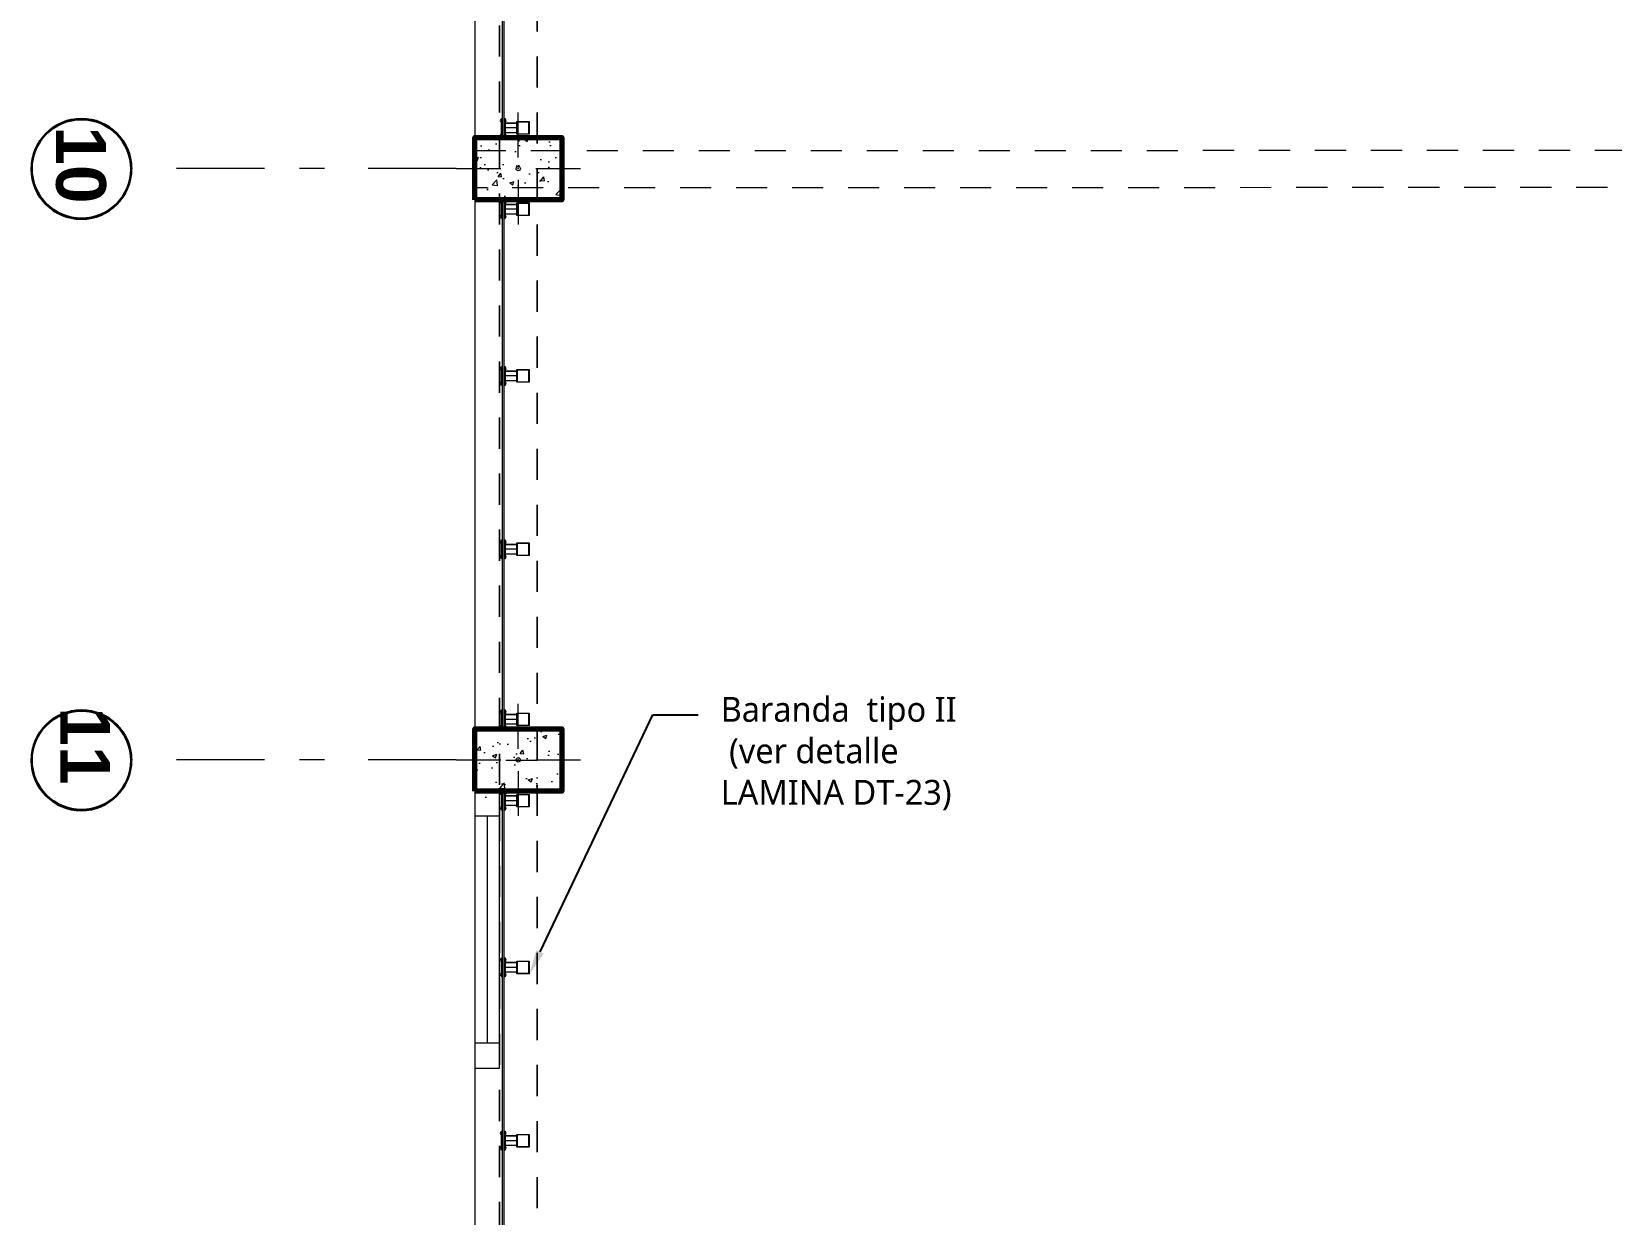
# Model space of a CAD drawing. Header units: metres. Extents: x 27 to 147, y -173 to 8.
# Drawn here: x 115.36 to 121.71, y -30.05 to -25.3 of the extents above; entities that cross this region are included whole.
import ezdxf
from ezdxf import colors
from ezdxf.entities.mleader import LeaderData, LeaderLine
from ezdxf.math import Vec2, Vec3

# ---------------------------------------------------------------- set-up
doc = ezdxf.new("R2010")
doc.units = ezdxf.units.M
for name, pattern in [('DASHED2', [0.375, 0.25, -0.125]), ('Dot & Dashed', [0.670277762413025, 0.352777767181396, -0.176388883590699, 0, -0.14111111164093]), ('HIDDEN2', [0.1875, 0.125, -0.0625]), ('RAYITAS2', [0.1875, 0.125, -0.0625])]:
    doc.linetypes.add(name, pattern=pattern)
for name, color, linetype, lineweight in [('COLUMNAS 50', 32, 'Continuous', 70), ('Cotas varias El', 253, 'Continuous', 13), ('GRAFO 0 BLANCO', 7, 'Continuous', 0), ('GRAFO 3', 22, 'Continuous', 30), ('GRAFO01', 7, 'Continuous', 0), ('Letras El', 9, 'Continuous', 5), ('parasoles', 11, 'Continuous', 20), ('proyecciones', 1, 'DASHED2', 5), ('Vanos', 140, 'Continuous', 5), ('vidrio templado', 150, 'Continuous', 5)]:
    doc.layers.add(name, color=color, linetype=linetype, lineweight=lineweight)
doc.styles.add('Generales', font='trebuc.ttf', dxfattribs={"height": 0.1})
doc.styles.add('GENERATED_STYLE_1', font='arialbd.ttf')

# ---------------------------------------------------------------- blocks, each defined once
blk = doc.blocks.new('columna pasillos')
at = {"layer": 'GRAFO 0 BLANCO'}
h = blk.add_hatch(dxfattribs=at)
h.set_pattern_fill('AR-CONC', color=256, scale=0.02399999999999999, angle=-90.00000079175783)
h.set_pattern_definition([(319.9999992082422, (0, 0), (-0.01506051477462154, -0.1721424436160628), [0.01799999999999999, -0.1979999999999999]), (264.9999992082422, (0, 0), (0.1805261125481726, 0.03330031757246919), [0.01439999999999999, -0.1583999999999999]), (10.45144366824218, (-0.001255042758233223, -0.01434520342265684), (0.1654655959138421, -0.1388421255010397), [0.01529764607999999, -0.1682741068799999]), (316.1841992082421, (0.04799999999999998, -6.63301485462505e-10), (-0.03972463092985215, -0.2561379188122313), [0.02699999999999999, -0.2969999999999999]), (6.635634698242177, (0.0446896060250406, -0.02134481941755587), (0.2337884610860787, -0.2243188701924863), [0.02294648207999999, -0.2524113023999999]), (261.1841631982422, (0.04799999999999998, -6.63301485462505e-10), (0.2337884609649843, -0.224318870043817), [0.02159999999999999, -0.2376000002399999]), (290.9999992082422, (0.03599999966834924, -0.0240000004974761), (-0.09662853573932795, -0.1432576911731422), [0.01799999999999999, -0.1979999999999999]), (235.9999992082422, (0.03599999966834924, -0.0240000004974761), (0.1740360100042875, -0.0583956820661451), [0.0144, -0.1584]), (341.4514439482422, (0.02794762174337869, -0.03593814134620205), (0.07740747388692112, -0.2016533714848699), [0.0152976456, -0.1682741068799999]), (307.4999992082422, (0, 0), (0.07989452487918647, -0.002918366380194698), [0, -0.15648, 0, -0.1608, 0, -0.1589999999999999]), (277.4999992082422, (0, 0), (0.09465880997929434, -0.063136690294185), [0, -0.09167999999999997, 0, -0.15288, 0, -0.06059999999999998]), (237.4999992082422, (7.39581156290693e-10, 0.05351999999999998), (-0.005413170986677214, -0.1281173846065747), [0, -0.05999999999999998, 0, -0.1871999999999999, 0, -0.2483999999999999]), (227.4999992082422, (1.071231899021946e-09, 0.07751999999999996), (0.02402519382561498, -0.1399646809741716), [0, -0.07799999999999999, 0, -0.12432, 0, -0.1763999999999999])])
h.paths.add_polyline_path([(-235.5346923206634, 35.02399061012053), (-235.7846922043217, 35.02399061004231), (-235.7846918552657, 34.67399061008165), (-235.5346919716073, 34.67399061016009)])
h.paths.add_polyline_path([(-235.6509782994193, 34.84899061014031, -1), (-235.6684059762088, 34.84899061014031, -1)], flags=16)
at = {"layer": 'COLUMNAS 50', "color": 1, "linetype": 'Continuous', "lineweight": 9}
for p, q in [((-235.659692137814, 35.09899060864817), (-235.659692137814, 34.9189906086481)), ((-235.7046921628762, 34.84899061014031), (-235.8846921628762, 34.84899061014031)), ((-235.6146921127519, 34.84899061014031), (-235.4346921127519, 34.84899061014031)), ((-235.659692137814, 34.77899066027092), (-235.659692137814, 34.59899066027086))]:
    blk.add_line(p, q, dxfattribs=at)
at = {"layer": 'COLUMNAS 50', "linetype": 'Continuous'}
blk.add_lwpolyline([(-235.7846922043217, 35.02399061004231), (-235.5346923206634, 35.02399061012053), (-235.5346919716073, 34.67399061016009), (-235.7846918552657, 34.67399061008165)], close=True, dxfattribs=at)
at = {"layer": 'COLUMNAS 50', "color": 1, "linetype": 'Continuous', "lineweight": 9}
blk.add_circle((-235.659692137814, 34.84899061014031), 0.0087138383947443, dxfattribs=at)
blk.add_point((-235.659692137814, 34.84899061014031), dxfattribs=at)
blk = doc.blocks.new('A$C080739DF')
at = {"layer": 'parasoles', "linetype": 'Continuous'}
h = blk.add_hatch(dxfattribs=at)
h.set_pattern_fill('LIGHTWEIGHT_CONCRETE', color=256, scale=0.001, style=0, pattern_type=2)
h.set_pattern_definition([(0, (184.8167124095916, -24.72910531852027), (0, 0.7794228634059974), [0.04875, -0.40125]), (0, (185.0417124095974, -24.33939390275224), (0, 0.7794228634059974), [0.04875, -0.40125]), (60.00000000000014, (184.8167124095916, -24.72910531852027), (-0.6750000000000032, 0.3897114317029972), [0.04875000000000001, -0.4012499999999999]), (60.00000000000014, (185.2667124096033, -24.72910531852027), (-0.6750000000000032, 0.3897114317029972), [0.04875000000000001, -0.4012499999999999]), (120.0000000000003, (184.8654624078035, -24.72910531852027), (0.6750000000000005, 0.3897114317030018), [0.04874999999999995, -0.4012499999999995]), (120.0000000000003, (185.31546241675, -24.72910531852027), (0.6750000000000005, 0.3897114317030018), [0.04874999999999995, -0.4012499999999995]), (0, (184.8167124095916, -24.65410531851954), (0, 0.15), [0, -0.15, 0, -0.225]), (44.99999999999999, (184.8917124096033, -24.65410531851954), (-0.1060660171779821, 0.1060660171779822), [0, -0.1125, 0, -0.1875])])
h.paths.add_polyline_path([(-1.989917751643588e-05, -3.036353831475935e-06), (0.09998010082830433, -3.036353831475935e-06), (0.09998010082830433, 0.09999696364471333), (-1.989917751643588e-05, 0.09999696364471333)])
for p, q in [((0.09998010082830433, 1.112497816962474), (-1.989917751643588e-05, 1.112497816962474)), ((-1.989917751643588e-05, 1.112497816962474), (-1.989917751643588e-05, 1.01249781696211)), ((0.09998010082830433, 1.01249781696211), (0.09998010082830433, 1.112497816962474)), ((-1.989917751643588e-05, 1.01249781696211), (0.09998010082830433, 1.01249781696211)), ((0.09998010082830433, 0.09999696364471333), (-1.989917751643588e-05, 0.09999696364471333)), ((-1.989917751643588e-05, 0.09999696364471333), (-1.989917751643588e-05, -3.036353831475935e-06)), ((0.09998010082830433, -3.036353831475935e-06), (0.09998010082830433, 0.09999696364471333)), ((-1.989917751643588e-05, -3.036353831475935e-06), (0.09998010082830433, -3.036353831475935e-06))]:
    blk.add_line(p, q, dxfattribs=at)
at = {"layer": 'parasoles', "linetype": 'Continuous', "flags": 128}
for points in [[(-1.990278639141252e-05, 1.012324422215585), (-1.989943945090999e-05, 0.09999695892079785)], [(0.04998010054890756, 0.09999695893898775), (0.04998009720196706, 1.012324422401122)]]:
    blk.add_lwpolyline(points, dxfattribs=at)

msp = doc.modelspace()

# ---------------------------------------------------------------- linework, layer by layer
at = {"layer": 'Cotas varias El', "linetype": 'Dot & Dashed'}
for p, q in [((117.064586723168, -25.85378183427993), (115.759643334425, -25.85378183427993)), ((117.064586723168, -25.85378208132057), (115.759643334425, -25.85378208132057)), ((117.064586723168, -28.22878271986242), (115.759643334425, -28.22878271986242)), ((117.064586723168, -28.22878296690307), (115.759643334425, -28.22878296690307))]:
    msp.add_line(p, q, dxfattribs=at)
at = {"layer": 'GRAFO 3', "linetype": 'Continuous'}
for centre in [(115.5592292093167, -25.85625053323035), (115.5596433344252, -25.85378298902221), (115.5592292093167, -28.23125050941728), (115.5596433344252, -28.22878296520913)]:
    msp.add_circle(centre, 0.2, dxfattribs=at)
at = {"layer": 'GRAFO01'}
msp.add_line((117.1394858807656, -11.70378287150523), (117.1395866561231, -40.25378302024798), dxfattribs=at)
at = {"layer": 'GRAFO01', "color": 251, "linetype": 'DASHED2', "lineweight": 9, "ltscale": 0.2}
for points in [[(117.1394858807653, -25.97878316003825), (117.1394858806871, -25.7287832763799), (117.4894858806475, -25.72878292732385), (117.489485880726, -25.9787828109822)], [(117.1395867217738, -25.97878190248157), (117.1395867216956, -25.72878201882322), (117.4895867216561, -25.72878166976717), (117.4895867217345, -25.97878155342552)], [(117.1395867217738, -25.97878214952222), (117.1395867216956, -25.72878226586387), (117.4895867216561, -25.72878191680782), (117.4895867217345, -25.97878180046617)], [(117.1394858808438, -28.35378404392681), (117.1394858807656, -28.10378416026846), (117.489485880726, -28.10378381121241), (117.4894858808044, -28.35378369487076)], [(117.1395867218523, -28.35378278637013), (117.1395867217741, -28.10378290271179), (117.4895867217345, -28.10378255365573), (117.4895867218129, -28.35378243731408)], [(117.1395867218523, -28.35378303341078), (117.1395867217741, -28.10378314975243), (117.4895867217345, -28.10378280069638), (117.4895867218129, -28.35378268435473)]]:
    msp.add_lwpolyline(points, close=True, dxfattribs=at)
at = {"layer": 'proyecciones', "color": 61, "linetype": 'HIDDEN2', "true_color": 0xedee99}
for points in [[(117.3894859970254, -11.45378311266082), (117.3895868888388, -40.25378392956615), (117.2395866561231, -40.25378392956615), (117.2394857643097, -11.45378311266082)], [(117.3895868380339, -11.45378210214479), (117.3896877298473, -40.25378291905012), (117.2396874971316, -40.25378291905012), (117.2395866053182, -11.45378210214479)]]:
    msp.add_lwpolyline(points, close=True, dxfattribs=at)
at = {"layer": 'proyecciones', "color": 61, "linetype": 'RAYITAS2', "true_color": 0xedee99}
msp.add_lwpolyline([(127.5396287959973, -25.77878280404157), (127.5396287959973, -25.92878239011999), (117.1396874971316, -25.93125118797077), (117.1396874971316, -25.78125160189235)], close=True, dxfattribs=at)
for points in [[(117.38959197931, -28.23125256049958), (117.2395917465942, -28.2312526116696)], [(117.3896928203185, -28.23125154998355), (117.2396925876027, -28.23125160115355)]]:
    msp.add_lwpolyline(points, dxfattribs=at)
at = {"layer": 'Vanos', "color": 145, "lineweight": 5}
msp.add_line((117.1395867216958, -11.45378197733086), (117.1395457604829, -40.10378274542691), dxfattribs=at)
at = {"layer": 'vidrio templado'}
for p, q in [((117.2612457673662, -25.70973421183923), (117.2612457673662, -25.67163421183925)), ((117.2612457673662, -25.67163421183925), (117.3079557673662, -25.67163421183925)), ((117.3079557673662, -25.67163421183925), (117.2612457673662, -25.67163421183925)), ((117.2612457673662, -25.70973421183923), (117.2612457673662, -25.67163421183925)), ((117.2612457673662, -25.67163421183925), (117.3079557673662, -25.67163421183925)), ((117.3079557673662, -25.67163421183925), (117.2612457673662, -25.67163421183925)), ((117.3079557673662, -25.69068421183924), (117.2612457673662, -25.69068421183924)), ((117.3079557673662, -25.69068421183924), (117.2612457673662, -25.69068421183924)), ((117.3079557673662, -25.67163421183925), (117.3079557673662, -25.70973421183923)), ((117.3079557673662, -25.67163421183925), (117.3079557673662, -25.70973421183923)), ((117.3079557673662, -25.70973421183923), (117.2612457673662, -25.70973421183923)), ((117.3079557673662, -25.70973421183923), (117.2612457673662, -25.70973421183923)), ((117.3079557673662, -25.70973421183923), (117.2612457673662, -25.70973421183923)), ((117.3079557673662, -25.70973421183923), (117.2612457673662, -25.70973421183923)), ((117.2612457673661, -26.03593305313932), (117.2612457673661, -25.99783305313933)), ((117.2612457673661, -26.03593305313932), (117.2612457673661, -25.99783305313933)), ((117.261245767765, -25.99823298404571), (117.307955767765, -25.99823298404571)), ((117.307955767765, -25.99823298404571), (117.261245767765, -25.99823298404571)), ((117.261245767765, -25.99823298404571), (117.307955767765, -25.99823298404571)), ((117.307955767765, -25.99823298404571), (117.261245767765, -25.99823298404571)), ((117.307955767765, -26.01728298404571), (117.261245767765, -26.01728298404571)), ((117.307955767765, -26.01728298404571), (117.261245767765, -26.01728298404571)), ((117.307955767765, -25.99823298404571), (117.307955767765, -26.0363329840457)), ((117.307955767765, -25.99823298404571), (117.307955767765, -26.0363329840457)), ((117.307955767765, -26.0363329840457), (117.261245767765, -26.0363329840457)), ((117.307955767765, -26.0363329840457), (117.261245767765, -26.0363329840457)), ((117.307955767765, -26.0363329840457), (117.261245767765, -26.0363329840457)), ((117.307955767765, -26.0363329840457), (117.261245767765, -26.0363329840457)), ((117.2612457673661, -26.70583409669426), (117.2612457673661, -26.66773409669428)), ((117.2612457673661, -26.66773409669428), (117.3079557673661, -26.66773409669428)), ((117.3079557673661, -26.66773409669428), (117.2612457673661, -26.66773409669428)), ((117.2612457673661, -26.70583409669426), (117.2612457673661, -26.66773409669428)), ((117.2612457673661, -26.66773409669428), (117.3079557673661, -26.66773409669428)), ((117.3079557673661, -26.66773409669428), (117.2612457673661, -26.66773409669428)), ((117.3079557673661, -26.68678409669427), (117.2612457673661, -26.68678409669427)), ((117.3079557673661, -26.68678409669427), (117.2612457673661, -26.68678409669427)), ((117.3079557673661, -26.70583409669426), (117.2612457673661, -26.70583409669426)), ((117.3079557673661, -26.70583409669426), (117.2612457673661, -26.70583409669426)), ((117.3079557673661, -26.70583409669426), (117.2612457673661, -26.70583409669426)), ((117.3079557673661, -26.70583409669426), (117.2612457673661, -26.70583409669426)), ((117.3079557673661, -26.66773409669428), (117.3079557673661, -26.70583409669426)), ((117.3079557673661, -26.66773409669428), (117.3079557673661, -26.70583409669426)), ((117.2612457673661, -27.40183409669426), (117.2612457673661, -27.36373409669427)), ((117.2612457673661, -27.36373409669427), (117.3079557673661, -27.36373409669427)), ((117.3079557673661, -27.36373409669427), (117.2612457673661, -27.36373409669427)), ((117.2612457673661, -27.40183409669426), (117.2612457673661, -27.36373409669427)), ((117.2612457673661, -27.36373409669427), (117.3079557673661, -27.36373409669427)), ((117.3079557673661, -27.36373409669427), (117.2612457673661, -27.36373409669427)), ((117.3079557673661, -27.38278409669427), (117.2612457673661, -27.38278409669427)), ((117.3079557673661, -27.38278409669427), (117.2612457673661, -27.38278409669427)), ((117.3079557673661, -27.40183409669426), (117.2612457673661, -27.40183409669426)), ((117.3079557673661, -27.40183409669426), (117.2612457673661, -27.40183409669426)), ((117.3079557673661, -27.40183409669426), (117.2612457673661, -27.40183409669426)), ((117.3079557673661, -27.40183409669426), (117.2612457673661, -27.40183409669426)), ((117.3079557673661, -27.36373409669427), (117.3079557673661, -27.40183409669426)), ((117.3079557673661, -27.36373409669427), (117.3079557673661, -27.40183409669426)), ((117.2612457673661, -28.08473405119405), (117.2612457673661, -28.04663405119406)), ((117.2612457673661, -28.04663405119406), (117.3079557673661, -28.04663405119406)), ((117.3079557673661, -28.04663405119406), (117.2612457673661, -28.04663405119406)), ((117.2612457673661, -28.08473405119405), (117.2612457673661, -28.04663405119406)), ((117.2612457673661, -28.04663405119406), (117.3079557673661, -28.04663405119406)), ((117.3079557673661, -28.04663405119406), (117.2612457673661, -28.04663405119406)), ((117.3079557673661, -28.04663405119406), (117.3079557673661, -28.08473405119405)), ((117.3079557673661, -28.04663405119406), (117.3079557673661, -28.08473405119405)), ((117.3079557673661, -28.06568405119405), (117.2612457673661, -28.06568405119405)), ((117.3079557673661, -28.06568405119405), (117.2612457673661, -28.06568405119405)), ((117.3079557673661, -28.08473405119405), (117.2612457673661, -28.08473405119405)), ((117.3079557673661, -28.08473405119405), (117.2612457673661, -28.08473405119405)), ((117.3079557673661, -28.08473405119405), (117.2612457673661, -28.08473405119405)), ((117.3079557673661, -28.08473405119405), (117.2612457673661, -28.08473405119405)), ((117.2612457673662, -28.41093292518077), (117.2612457673662, -28.37283292518079)), ((117.2612457673662, -28.41093292518077), (117.2612457673662, -28.37283292518079)), ((117.261245767765, -28.3732328560872), (117.307955767765, -28.3732328560872)), ((117.307955767765, -28.3732328560872), (117.261245767765, -28.3732328560872)), ((117.261245767765, -28.3732328560872), (117.307955767765, -28.3732328560872)), ((117.307955767765, -28.3732328560872), (117.261245767765, -28.3732328560872)), ((117.307955767765, -28.39228285608719), (117.261245767765, -28.39228285608719)), ((117.307955767765, -28.39228285608719), (117.261245767765, -28.39228285608719)), ((117.307955767765, -28.41133285608718), (117.261245767765, -28.41133285608718)), ((117.307955767765, -28.41133285608718), (117.261245767765, -28.41133285608718)), ((117.307955767765, -28.41133285608718), (117.261245767765, -28.41133285608718)), ((117.307955767765, -28.41133285608718), (117.261245767765, -28.41133285608718)), ((117.2612537652679, -28.41093292518089), (117.2612537652679, -28.3728329251809)), ((117.2612537652679, -28.41093292518089), (117.2612537652679, -28.3728329251809)), ((117.2612537656667, -28.37323285608731), (117.3079637656667, -28.37323285608731)), ((117.3079637656667, -28.37323285608731), (117.2612537656667, -28.37323285608731)), ((117.2612537656667, -28.37323285608731), (117.3079637656667, -28.37323285608731)), ((117.3079637656667, -28.37323285608731), (117.2612537656667, -28.37323285608731)), ((117.3079637656667, -28.39228285608731), (117.2612537656667, -28.39228285608731)), ((117.3079637656667, -28.39228285608731), (117.2612537656667, -28.39228285608731)), ((117.3079637656667, -28.4113328560873), (117.2612537656667, -28.4113328560873)), ((117.3079637656667, -28.4113328560873), (117.2612537656667, -28.4113328560873)), ((117.3079637656667, -28.4113328560873), (117.2612537656667, -28.4113328560873)), ((117.3079637656667, -28.4113328560873), (117.2612537656667, -28.4113328560873)), ((117.307955767765, -28.3732328560872), (117.307955767765, -28.41133285608718)), ((117.307955767765, -28.3732328560872), (117.307955767765, -28.41133285608718)), ((117.3079637656667, -28.37323285608731), (117.3079637656667, -28.4113328560873)), ((117.3079637656667, -28.37323285608731), (117.3079637656667, -28.4113328560873)), ((117.2612457673662, -29.08083396873575), (117.2612457673662, -29.04273396873576)), ((117.2612457673662, -29.04273396873576), (117.3079557673662, -29.04273396873576)), ((117.3079557673662, -29.04273396873576), (117.2612457673662, -29.04273396873576)), ((117.2612457673662, -29.08083396873575), (117.2612457673662, -29.04273396873576)), ((117.2612457673662, -29.04273396873576), (117.3079557673662, -29.04273396873576)), ((117.3079557673662, -29.04273396873576), (117.2612457673662, -29.04273396873576)), ((117.3079557673662, -29.06178396873575), (117.2612457673662, -29.06178396873575)), ((117.3079557673662, -29.06178396873575), (117.2612457673662, -29.06178396873575)), ((117.2612537652679, -29.08083396873586), (117.2612537652679, -29.04273396873587)), ((117.2612537652679, -29.04273396873587), (117.3079637652679, -29.04273396873587)), ((117.3079637652679, -29.04273396873587), (117.2612537652679, -29.04273396873587)), ((117.2612537652679, -29.08083396873586), (117.2612537652679, -29.04273396873587)), ((117.2612537652679, -29.04273396873587), (117.3079637652679, -29.04273396873587)), ((117.3079637652679, -29.04273396873587), (117.2612537652679, -29.04273396873587)), ((117.3079637652679, -29.06178396873587), (117.2612537652679, -29.06178396873587)), ((117.3079637652679, -29.06178396873587), (117.2612537652679, -29.06178396873587)), ((117.3079557673662, -29.04273396873576), (117.3079557673662, -29.08083396873575)), ((117.3079557673662, -29.04273396873576), (117.3079557673662, -29.08083396873575)), ((117.3079637652679, -29.04273396873587), (117.3079637652679, -29.08083396873586)), ((117.3079637652679, -29.04273396873587), (117.3079637652679, -29.08083396873586)), ((117.3079557673662, -29.08083396873575), (117.2612457673662, -29.08083396873575)), ((117.3079557673662, -29.08083396873575), (117.2612457673662, -29.08083396873575)), ((117.3079557673662, -29.08083396873575), (117.2612457673662, -29.08083396873575)), ((117.3079557673662, -29.08083396873575), (117.2612457673662, -29.08083396873575)), ((117.3079637652679, -29.08083396873586), (117.2612537652679, -29.08083396873586)), ((117.3079637652679, -29.08083396873586), (117.2612537652679, -29.08083396873586)), ((117.3079637652679, -29.08083396873586), (117.2612537652679, -29.08083396873586)), ((117.3079637652679, -29.08083396873586), (117.2612537652679, -29.08083396873586)), ((117.2612457673662, -29.77683396873572), (117.2612457673662, -29.73873396873573)), ((117.2612457673662, -29.73873396873573), (117.3079557673662, -29.73873396873573)), ((117.3079557673662, -29.73873396873573), (117.2612457673662, -29.73873396873573)), ((117.2612457673662, -29.77683396873572), (117.2612457673662, -29.73873396873573)), ((117.2612457673662, -29.73873396873573), (117.3079557673662, -29.73873396873573)), ((117.3079557673662, -29.73873396873573), (117.2612457673662, -29.73873396873573)), ((117.3079557673662, -29.75778396873572), (117.2612457673662, -29.75778396873572)), ((117.3079557673662, -29.75778396873572), (117.2612457673662, -29.75778396873572)), ((117.2612537652679, -29.77683396873583), (117.2612537652679, -29.73873396873584)), ((117.2612537652679, -29.73873396873584), (117.3079637652679, -29.73873396873584)), ((117.3079637652679, -29.73873396873584), (117.2612537652679, -29.73873396873584)), ((117.2612537652679, -29.77683396873583), (117.2612537652679, -29.73873396873584)), ((117.2612537652679, -29.73873396873584), (117.3079637652679, -29.73873396873584)), ((117.3079637652679, -29.73873396873584), (117.2612537652679, -29.73873396873584)), ((117.3079637652679, -29.75778396873584), (117.2612537652679, -29.75778396873584)), ((117.3079637652679, -29.75778396873584), (117.2612537652679, -29.75778396873584)), ((117.3079557673662, -29.73873396873573), (117.3079557673662, -29.77683396873572)), ((117.3079557673662, -29.73873396873573), (117.3079557673662, -29.77683396873572)), ((117.3079637652679, -29.73873396873584), (117.3079637652679, -29.77683396873583)), ((117.3079637652679, -29.73873396873584), (117.3079637652679, -29.77683396873583)), ((117.3079557673662, -29.77683396873572), (117.2612457673662, -29.77683396873572)), ((117.3079557673662, -29.77683396873572), (117.2612457673662, -29.77683396873572)), ((117.3079557673662, -29.77683396873572), (117.2612457673662, -29.77683396873572)), ((117.3079557673662, -29.77683396873572), (117.2612457673662, -29.77683396873572)), ((117.3079637652679, -29.77683396873583), (117.2612537652679, -29.77683396873583)), ((117.3079637652679, -29.77683396873583), (117.2612537652679, -29.77683396873583)), ((117.3079637652679, -29.77683396873583), (117.2612537652679, -29.77683396873583)), ((117.3079637652679, -29.77683396873583), (117.2612537652679, -29.77683396873583))]:
    msp.add_line(p, q, dxfattribs=at)
for points in [[(117.2499756875947, -23.60378297401424), (117.2499755668124, -25.72878397092698), (117.2579755668124, -25.72878397092698), (117.2579756875948, -23.60378297401412)], [(117.2499756875947, -25.97878281336908), (117.2499755668123, -28.10378381028183), (117.2579755668123, -28.10378381028183), (117.2579756875947, -25.97878281336897)], [(117.3079756669414, -26.04268273700505), (117.3079756669414, -26.04039273700504), (117.3079756669414, -25.99188273700507), (117.3102656669415, -25.99188273700507), (117.3564856669412, -25.99188273700507), (117.3587756669414, -25.99188273700507), (117.3587756669414, -26.04268273700505), (117.3564856669412, -26.04268273700505)], [(117.3102656669415, -26.04039273700504), (117.3564856669412, -26.04039273700504), (117.3564856669412, -25.99417273700509), (117.3102656669415, -25.99417273700509)], [(117.2499756875947, -28.35378268541054), (117.2499755668124, -30.47878368232328), (117.2579755668124, -30.47878368232328), (117.2579756875948, -28.35378268541042)], [(117.2499836854964, -28.35378268541065), (117.249983564714, -30.4787836823234), (117.2579835647141, -30.4787836823234), (117.2579836854964, -28.35378268541054)], [(117.3079756669415, -28.41768260904654), (117.3079756669415, -28.41539260904652), (117.3079756669415, -28.36688260904656), (117.3102656669416, -28.36688260904656), (117.3564856669413, -28.36688260904656), (117.3587756669415, -28.36688260904656), (117.3587756669415, -28.41768260904654), (117.3564856669413, -28.41768260904654)], [(117.3079836648431, -28.41768260904665), (117.3079836648431, -28.41539260904663), (117.3079836648431, -28.36688260904667), (117.3102736648433, -28.36688260904667), (117.356493664843, -28.36688260904667), (117.3587836648431, -28.36688260904667), (117.3587836648431, -28.41768260904665), (117.356493664843, -28.41768260904665)], [(117.3102656669416, -28.41539260904652), (117.3564856669413, -28.41539260904652), (117.3564856669413, -28.36917260904657), (117.3102656669416, -28.36917260904657)], [(117.3102736648433, -28.41539260904663), (117.356493664843, -28.41539260904663), (117.356493664843, -28.36917260904669), (117.3102736648433, -28.36917260904669)]]:
    msp.add_lwpolyline(points, close=True, dxfattribs=at)
at = {"layer": 'vidrio templado', "flags": 128}
for points in [[(117.2466856665425, -25.72878396479847), (117.2466856665425, -25.65258396479861), (117.2489756665427, -25.65258396479861), (117.2489756665427, -25.72878396479858)], [(117.2466856665425, -25.72878396479847), (117.2466856665425, -25.65258396479861), (117.2489756665427, -25.65258396479861), (117.2489756665427, -25.72878396479858)], [(117.2589756665427, -25.72878396479847), (117.2589756665427, -25.6779839647986), (117.2589756665427, -25.65258396479861), (117.2612656665426, -25.65258396479861), (117.2612656665426, -25.6779839647986), (117.2612656665426, -25.72878396479847)], [(117.2589756665427, -25.72878396479847), (117.2589756665427, -25.65258396479861), (117.2612656665426, -25.65258396479861), (117.2612656665426, -25.72878396479847)], [(117.3079756665426, -25.71608396479859), (117.3079756665426, -25.71379396479857), (117.3079756665426, -25.6652839647986), (117.3102656665428, -25.6652839647986), (117.3564856665425, -25.6652839647986), (117.3587756665426, -25.6652839647986), (117.3587756665426, -25.71608396479859), (117.3564856665425, -25.71608396479859)], [(117.3102656665428, -25.71379396479857), (117.3564856665425, -25.71379396479857), (117.3564856665425, -25.66757396479862), (117.3102656665428, -25.66757396479862)], [(117.2466856665424, -26.05498280609855), (117.2466856665424, -25.97878280609869), (117.2489756665426, -25.97878280609869), (117.2489756665426, -26.05498280609866)], [(117.2466856665424, -26.05498280609855), (117.2466856665424, -25.97878280609869), (117.2489756665426, -25.97878280609869), (117.2489756665426, -26.05498280609866)], [(117.2589756665426, -26.05498280609855), (117.2589756665426, -26.00418280609868), (117.2589756665426, -25.97878280609869), (117.2612656665425, -25.97878280609869), (117.2612656665425, -26.00418280609868), (117.2612656665425, -26.05498280609855)], [(117.2589756665426, -26.05498280609855), (117.2589756665426, -25.97878280609869), (117.2612656665425, -25.97878280609869), (117.2612656665425, -26.05498280609855)], [(117.2466856665424, -26.72488384965349), (117.2466856665424, -26.64868384965364), (117.2489756665426, -26.64868384965364), (117.2489756665426, -26.72488384965361)], [(117.2466856665424, -26.72488384965349), (117.2466856665424, -26.64868384965364), (117.2489756665426, -26.64868384965364), (117.2489756665426, -26.72488384965361)], [(117.2589756665426, -26.72488384965349), (117.2589756665426, -26.67408384965363), (117.2589756665426, -26.64868384965364), (117.2612656665425, -26.64868384965364), (117.2612656665425, -26.67408384965363), (117.2612656665425, -26.72488384965349)], [(117.2589756665426, -26.72488384965349), (117.2589756665426, -26.64868384965364), (117.2612656665425, -26.64868384965364), (117.2612656665425, -26.72488384965349)], [(117.3079756665425, -26.71218384965361), (117.3079756665425, -26.7098938496536), (117.3079756665425, -26.66138384965363), (117.3102656665427, -26.66138384965363), (117.3564856665424, -26.66138384965363), (117.3587756665425, -26.66138384965363), (117.3587756665425, -26.71218384965361), (117.3564856665424, -26.71218384965361)], [(117.3102656665427, -26.7098938496536), (117.3564856665424, -26.7098938496536), (117.3564856665424, -26.66367384965365), (117.3102656665427, -26.66367384965365)], [(117.2466856665424, -27.42088384965349), (117.2466856665424, -27.34468384965363), (117.2489756665426, -27.34468384965363), (117.2489756665426, -27.42088384965361)], [(117.2466856665424, -27.42088384965349), (117.2466856665424, -27.34468384965363), (117.2489756665426, -27.34468384965363), (117.2489756665426, -27.42088384965361)], [(117.2589756665426, -27.42088384965349), (117.2589756665426, -27.37008384965362), (117.2589756665426, -27.34468384965363), (117.2612656665425, -27.34468384965363), (117.2612656665425, -27.37008384965362), (117.2612656665425, -27.42088384965349)], [(117.2589756665426, -27.42088384965349), (117.2589756665426, -27.34468384965363), (117.2612656665425, -27.34468384965363), (117.2612656665425, -27.42088384965349)], [(117.3079756665425, -27.40818384965361), (117.3079756665425, -27.40589384965359), (117.3079756665425, -27.35738384965363), (117.3102656665427, -27.35738384965363), (117.3564856665424, -27.35738384965363), (117.3587756665425, -27.35738384965363), (117.3587756665425, -27.40818384965361), (117.3564856665424, -27.40818384965361)], [(117.3102656665427, -27.40589384965359), (117.3564856665424, -27.40589384965359), (117.3564856665424, -27.35967384965365), (117.3102656665427, -27.35967384965365)], [(117.2466856665424, -28.10378380415328), (117.2466856665424, -28.02758380415342), (117.2489756665426, -28.02758380415342), (117.2489756665426, -28.10378380415339)], [(117.2466856665424, -28.10378380415328), (117.2466856665424, -28.02758380415342), (117.2489756665426, -28.02758380415342), (117.2489756665426, -28.10378380415339)], [(117.2589756665426, -28.10378380415328), (117.2589756665426, -28.05298380415341), (117.2589756665426, -28.02758380415342), (117.2612656665425, -28.02758380415342), (117.2612656665425, -28.05298380415341), (117.2612656665425, -28.10378380415328)], [(117.2589756665426, -28.10378380415328), (117.2589756665426, -28.02758380415342), (117.2612656665425, -28.02758380415342), (117.2612656665425, -28.10378380415328)], [(117.3079756665425, -28.0910838041534), (117.3079756665425, -28.08879380415338), (117.3079756665425, -28.04028380415342), (117.3102656665427, -28.04028380415342), (117.3564856665424, -28.04028380415342), (117.3587756665425, -28.04028380415342), (117.3587756665425, -28.0910838041534), (117.3564856665424, -28.0910838041534)], [(117.3102656665427, -28.08879380415338), (117.3564856665424, -28.08879380415338), (117.3564856665424, -28.04257380415343), (117.3102656665427, -28.04257380415343)], [(117.2466856665425, -28.42998267814001), (117.2466856665425, -28.35378267814015), (117.2489756665426, -28.35378267814015), (117.2489756665426, -28.42998267814012)], [(117.2466856665425, -28.42998267814001), (117.2466856665425, -28.35378267814015), (117.2489756665426, -28.35378267814015), (117.2489756665426, -28.42998267814012)], [(117.2466936644442, -28.42998267814012), (117.2466936644442, -28.35378267814026), (117.2489836644443, -28.35378267814026), (117.2489836644443, -28.42998267814023)], [(117.2466936644442, -28.42998267814012), (117.2466936644442, -28.35378267814026), (117.2489836644443, -28.35378267814026), (117.2489836644443, -28.42998267814023)], [(117.2589756665426, -28.42998267814001), (117.2589756665426, -28.37918267814014), (117.2589756665426, -28.35378267814015), (117.2612656665425, -28.35378267814015), (117.2612656665425, -28.37918267814014), (117.2612656665425, -28.42998267814001)], [(117.2589756665426, -28.42998267814001), (117.2589756665426, -28.35378267814015), (117.2612656665425, -28.35378267814015), (117.2612656665425, -28.42998267814001)], [(117.2589836644443, -28.42998267814012), (117.2589836644443, -28.37918267814025), (117.2589836644443, -28.35378267814026), (117.2612736644442, -28.35378267814026), (117.2612736644442, -28.37918267814025), (117.2612736644442, -28.42998267814012)], [(117.2589836644443, -28.42998267814012), (117.2589836644443, -28.35378267814026), (117.2612736644442, -28.35378267814026), (117.2612736644442, -28.42998267814012)], [(117.2466856665425, -29.09988372169498), (117.2466856665425, -29.02368372169512), (117.2489756665426, -29.02368372169512), (117.2489756665426, -29.09988372169509)], [(117.2466856665425, -29.09988372169498), (117.2466856665425, -29.02368372169512), (117.2489756665426, -29.02368372169512), (117.2489756665426, -29.09988372169509)], [(117.2466936644442, -29.09988372169509), (117.2466936644442, -29.02368372169524), (117.2489836644443, -29.02368372169524), (117.2489836644443, -29.09988372169521)], [(117.2466936644442, -29.09988372169509), (117.2466936644442, -29.02368372169524), (117.2489836644443, -29.02368372169524), (117.2489836644443, -29.09988372169521)], [(117.2589756665426, -29.09988372169498), (117.2589756665426, -29.04908372169511), (117.2589756665426, -29.02368372169512), (117.2612656665425, -29.02368372169512), (117.2612656665425, -29.04908372169511), (117.2612656665425, -29.09988372169498)], [(117.2589756665426, -29.09988372169498), (117.2589756665426, -29.02368372169512), (117.2612656665425, -29.02368372169512), (117.2612656665425, -29.09988372169498)], [(117.2589836644443, -29.09988372169509), (117.2589836644443, -29.04908372169523), (117.2589836644443, -29.02368372169524), (117.2612736644442, -29.02368372169524), (117.2612736644442, -29.04908372169523), (117.2612736644442, -29.09988372169509)], [(117.2589836644443, -29.09988372169509), (117.2589836644443, -29.02368372169524), (117.2612736644442, -29.02368372169524), (117.2612736644442, -29.09988372169509)], [(117.3079756665426, -29.0871837216951), (117.3079756665426, -29.08489372169508), (117.3079756665426, -29.03638372169512), (117.3102656665427, -29.03638372169512), (117.3564856665425, -29.03638372169512), (117.3587756665426, -29.03638372169512), (117.3587756665426, -29.0871837216951), (117.3564856665425, -29.0871837216951)], [(117.3079836644443, -29.08718372169521), (117.3079836644443, -29.0848937216952), (117.3079836644443, -29.03638372169523), (117.3102736644444, -29.03638372169523), (117.3564936644441, -29.03638372169523), (117.3587836644443, -29.03638372169523), (117.3587836644443, -29.08718372169521), (117.3564936644441, -29.08718372169521)], [(117.3102656665427, -29.08489372169508), (117.3564856665425, -29.08489372169508), (117.3564856665425, -29.03867372169513), (117.3102656665427, -29.03867372169513)], [(117.3102736644444, -29.0848937216952), (117.3564936644441, -29.0848937216952), (117.3564936644441, -29.03867372169525), (117.3102736644444, -29.03867372169525)], [(117.2466856665425, -29.79588372169495), (117.2466856665425, -29.71968372169509), (117.2489756665426, -29.71968372169509), (117.2489756665426, -29.79588372169506)], [(117.2466856665425, -29.79588372169495), (117.2466856665425, -29.71968372169509), (117.2489756665426, -29.71968372169509), (117.2489756665426, -29.79588372169506)], [(117.2466936644442, -29.79588372169506), (117.2466936644442, -29.7196837216952), (117.2489836644443, -29.7196837216952), (117.2489836644443, -29.79588372169518)], [(117.2466936644442, -29.79588372169506), (117.2466936644442, -29.7196837216952), (117.2489836644443, -29.7196837216952), (117.2489836644443, -29.79588372169518)], [(117.2589756665426, -29.79588372169495), (117.2589756665426, -29.74508372169508), (117.2589756665426, -29.71968372169509), (117.2612656665425, -29.71968372169509), (117.2612656665425, -29.74508372169508), (117.2612656665425, -29.79588372169495)], [(117.2589756665426, -29.79588372169495), (117.2589756665426, -29.71968372169509), (117.2612656665425, -29.71968372169509), (117.2612656665425, -29.79588372169495)], [(117.2589836644443, -29.79588372169506), (117.2589836644443, -29.7450837216952), (117.2589836644443, -29.7196837216952), (117.2612736644442, -29.7196837216952), (117.2612736644442, -29.7450837216952), (117.2612736644442, -29.79588372169506)], [(117.2589836644443, -29.79588372169506), (117.2589836644443, -29.7196837216952), (117.2612736644442, -29.7196837216952), (117.2612736644442, -29.79588372169506)], [(117.3079756665426, -29.78318372169507), (117.3079756665426, -29.78089372169505), (117.3079756665426, -29.73238372169509), (117.3102656665427, -29.73238372169509), (117.3564856665425, -29.73238372169509), (117.3587756665426, -29.73238372169509), (117.3587756665426, -29.78318372169507), (117.3564856665425, -29.78318372169507)], [(117.3079836644443, -29.78318372169518), (117.3079836644443, -29.78089372169516), (117.3079836644443, -29.7323837216952), (117.3102736644444, -29.7323837216952), (117.3564936644441, -29.7323837216952), (117.3587836644443, -29.7323837216952), (117.3587836644443, -29.78318372169518), (117.3564936644441, -29.78318372169518)], [(117.3102656665427, -29.78089372169505), (117.3564856665425, -29.78089372169505), (117.3564856665425, -29.7346737216951), (117.3102656665427, -29.7346737216951)], [(117.3102736644444, -29.78089372169516), (117.3564936644441, -29.78089372169516), (117.3564936644441, -29.73467372169522), (117.3102736644444, -29.73467372169522)]]:
    msp.add_lwpolyline(points, close=True, dxfattribs=at)
at = {"layer": 'vidrio templado'}
for centre, start, end in [((117.2466577695428, -25.66137300953407), 90, 270), ((117.2612457673661, -25.66137300953407), 270, 90), ((117.2466577695428, -25.72034686002046), 90, 270), ((117.2612457673661, -25.72034686002046), 270, 90), ((117.2466577695427, -25.98757185083416), 90, 270), ((117.261245767366, -25.98757185083416), 270, 90), ((117.2466577695427, -26.04654570132054), 90, 270), ((117.261245767366, -26.04654570132054), 270, 90), ((117.2466577695427, -26.6574728943891), 90, 270), ((117.261245767366, -26.6574728943891), 270, 90), ((117.2466577695427, -26.71644674487548), 90, 270), ((117.261245767366, -26.71644674487548), 270, 90), ((117.2466577695427, -27.3534728943891), 90, 270), ((117.261245767366, -27.3534728943891), 270, 90), ((117.2466577695427, -27.41244674487548), 90, 270), ((117.261245767366, -27.41244674487548), 270, 90), ((117.2466577695427, -28.03637284888889), 90, 270), ((117.261245767366, -28.03637284888889), 270, 90), ((117.2466577695427, -28.09534669937527), 90, 270), ((117.261245767366, -28.09534669937527), 270, 90), ((117.2466577695427, -28.36257172287561), 90, 270), ((117.2466657674444, -28.36257172287573), 90, 270), ((117.2612457673661, -28.36257172287561), 270, 90), ((117.2612537652678, -28.36257172287573), 270, 90), ((117.2466577695427, -28.421545573362), 90, 270), ((117.2466657674444, -28.42154557336211), 90, 270), ((117.2612457673661, -28.421545573362), 270, 90), ((117.2612537652678, -28.42154557336211), 270, 90), ((117.2466577695427, -29.03247276643059), 90, 270), ((117.2466657674444, -29.0324727664307), 90, 270), ((117.2612457673661, -29.03247276643059), 270, 90), ((117.2612537652678, -29.0324727664307), 270, 90), ((117.2466577695427, -29.09144661691697), 90, 270), ((117.2466657674444, -29.09144661691708), 90, 270), ((117.2612457673661, -29.09144661691697), 270, 90), ((117.2612537652678, -29.09144661691708), 270, 90), ((117.2466577695427, -29.72847276643056), 90, 270), ((117.2466657674444, -29.72847276643067), 90, 270), ((117.2612457673661, -29.72847276643056), 270, 90), ((117.2612537652678, -29.72847276643067), 270, 90), ((117.2466577695427, -29.78744661691694), 90, 270), ((117.2466657674444, -29.78744661691705), 90, 270), ((117.2612457673661, -29.78744661691694), 270, 90), ((117.2612537652678, -29.78744661691705), 270, 90)]:
    msp.add_arc(centre, 0.004757940151279171, start, end, dxfattribs=at)

# ---------------------------------------------------------------- block references
at = {"layer": 'COLUMNAS 50', "rotation": 89.99999999999999}
for p in [(152.1634764908077, 209.8059090442835), (152.1635773318162, 209.8059100547995), (152.1634764908861, 207.4309084074356), (152.1635773318946, 207.4309094179516)]:
    msp.add_blockref('columna pasillos', p, dxfattribs=at)
at = {"layer": 'Cotas varias El', "rotation": 180}
msp.add_blockref('A$C080739DF', (117.2394858808496, -28.35378683323999), dxfattribs=at)

# ---------------------------------------------------------------- texts
at = {"char_height": 0.2, "attachment_point": 9, "rotation": 270.00000044022704, "style": 'GENERATED_STYLE_1'}
for s, insert in [('10', (115.455021112382, -25.99438596898683)), ('10', (115.455021112382, -25.99438621602748)), ('11', (115.4746104204092, -28.32779209461263)), ('11', (115.4746104204092, -28.32779234165328))]:
    msp.add_mtext(s, dxfattribs=dict(at, insert=insert))

# ---------------------------------------------------------------- leaders
at = {"layer": 'Letras El'}
ml = msp.add_multileader_mtext('Standard', dxfattribs=at)
ml.set_content('{\\H0.86957x;Baranda  tipo II\\P (ver detalle\\PLAMINA DT-23)} ', color=256, style='Generales')
ml.set_leader_properties()
ml.build(insert=Vec2(0, 0))
ml.multileader.update_dxf_attribs({"text_right_attachment_type": 6, "dogleg_length": 0.36, "arrow_head_size": 0.1})
ctx = ml.context
ctx.base_point, ctx.char_height, ctx.arrow_head_size, ctx.landing_gap_size, ctx.plane_origin, ctx.plane_x_axis, ctx.plane_y_axis = Vec3(118.037537442069, -28.04725753115554), 0.115, 0.1, 0.09, Vec3(117.6816606832126, -28.98333109960217), Vec3(1, -2.449293598294706e-16), Vec3(2.449293598294706e-16, 1)
ctx.right_attachment = 6
notes = []
notes.append((ctx, [(0, (1, 1, 0), (117.8549200719372, -28.04725753115554), (1, -2.449293598294707e-16), 0.1826173701318089, [(0, [(117.3587756665426, -29.09005130618185)], 0, [])])]))
ctx.mtext.insert, ctx.mtext.text_direction, ctx.mtext.flow_direction = Vec3(118.127537442069, -27.9753466774855), Vec3(1, -2.449293598294706e-16), 5
for ctx, leaders in notes:
    for number, flags, end, landing, length, lines in leaders:
        leader = LeaderData()
        leader.index, (leader.has_last_leader_line, leader.has_dogleg_vector, leader.attachment_direction) = number, flags
        leader.last_leader_point, leader.dogleg_vector, leader.dogleg_length = Vec3(end), Vec3(landing), length
        for number, points, colour, breaks in lines:
            line = LeaderLine()
            line.index, line.vertices, line.color, line.breaks = number, Vec3.list(points), colors.encode_raw_color(colour), breaks
            leader.lines.append(line)
        ctx.leaders.append(leader)

doc.saveas('drawing.dxf')
